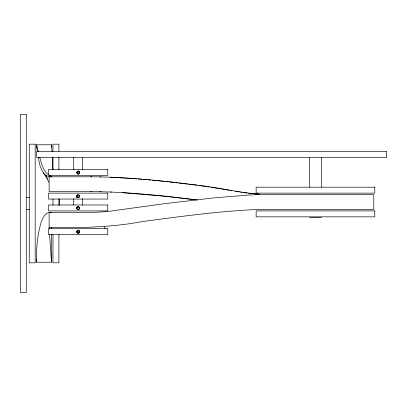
<?xml version="1.0" encoding="UTF-8"?>
<svg xmlns="http://www.w3.org/2000/svg" width="407" height="407" viewBox="0 0 407 407"><rect width="100%" height="100%" fill="white"/><g stroke="black" fill="none" stroke-linecap="round" stroke-linejoin="round"><path stroke-width="0.61" d="M76.709 196.393L76.714 196.088A1.48 1.48 0 0 1 78.653 194.867A1.48 1.48 0 0 1 79.482 196.998C77.528 199.766 75.127 194.5 78.47 194.816C81.736 195.823 77.371 199.771 76.709 196.393L76.898 197.456M76.714 207.946C77.64 204.462 81.792 209.112 78.185 209.62A1.48 1.48 0 0 1 76.714 207.946L76.903 206.761M76.714 172.359C76.842 170.681 79.528 170.681 79.66 172.359A1.48 1.48 0 0 1 78.378 174.013A1.48 1.48 0 0 1 76.72 172.741M50.041 212.576L51.491 212.398M36.661 147.736L36.661 144.775L51.491 144.775L52.05 151.577M76.653 172.359L79.721 172.359M91.86 176.806L49.12 176.806L49.12 191.636L91.86 191.636M76.653 196.088L79.721 196.088M26.282 197.568L29.416 197.568M76.653 207.946L79.721 207.946M26.282 209.432L29.416 209.432M49.12 212.398L93.936 212.398L106.98 211.589L164.672 203.668L214.347 197.827L249.16 195.014L259.091 194.602L373.784 194.602L373.784 209.432L259.091 209.432C219.922 210.974 181.029 216.427 142.211 221.606C111.487 227.34 80.296 228.205 49.12 227.228L49.125 212.398C44.628 213.207 42.852 218.183 41.285 221.84C37.408 234.88 36.111 248.657 36.661 262.225L51.491 262.225L51.491 234.396M309.534 217.44L321.398 217.44M76.653 231.675L79.721 231.675M77.035 232.27L79.34 232.27M90.741 176.806L100.997 176.892M90.741 191.636L100.997 191.722M38.248 157.458C39.627 164.866 41.733 177.167 51.491 176.806M50.763 176.791L51.46 176.806M99.878 176.892C132.819 177.594 165.634 181.11 198.295 185.266C218.813 187.637 238.975 192.664 259.595 194.154M99.878 191.722L111.299 192.043M110.185 177.213L131.39 178.459M110.185 192.043C139.459 193.172 168.615 196.306 197.665 200.02M132.626 178.541L136.956 178.856M122.12 192.653L166.305 196.383L195.289 199.873M251.643 193.605L259.101 194.205M138.197 178.963L141.926 179.278M143.172 179.38L146.902 179.696M148.143 179.797L150.626 180.006M152.508 180.194L163.797 181.303M165.054 181.425L167.567 181.7M168.829 181.853L174.496 182.534M175.758 182.687L177.645 182.916M178.907 183.069L187.729 184.132M188.985 184.279L197.176 185.266M242.969 192.496L247.303 193.086M248.54 193.254L250.397 193.503M198.982 185.526L206.217 186.569M207.417 186.742L209.229 187.001M211.035 187.261L219.551 188.614M220.767 188.807L222.593 189.097M235.307 191.239L239.418 191.921M240.588 192.114L241.763 192.313M223.199 189.194L229.289 190.227M230.504 190.43L231.72 190.639M51.903 176.348C43.839 173.993 41.692 164.362 39.733 157.255M43.254 172.868L47.375 178.815L45.818 175.407L48.657 182.168M36.661 144.775L38.441 151.842M76.765 196.703L76.974 197.878M36.661 147.146L37.286 151.618M51.491 262.225L49.557 234.493M49.227 229.055L49.125 227.228M52.335 157.021L52.874 169.633M321.398 157.529L321.398 187.169M309.534 157.529L309.534 187.169M104.792 226.806L104.792 228.709M82.636 157.529L82.636 169.561M82.636 198.697L82.636 205.031M73.738 157.529L73.738 169.561M73.738 198.697L73.738 205.031M59.503 199.308L59.503 205.036M58.908 151.323L58.908 144.18L52.976 144.18L52.976 151.323M58.908 157.148L58.908 169.75M58.908 198.616L58.908 205.418M58.908 234.381L58.908 262.82L52.976 262.82L52.976 234.381M52.976 157.54L52.976 169.566M52.976 198.886L52.976 205.398M51.491 144.775L51.491 147.736M51.491 227.228L51.491 228.358M36.661 259.264L36.661 262.225M76.73 172.258C79.187 178.561 81.385 167.348 76.73 172.258M76.73 207.85L77.137 209.183L78.185 209.62A1.48 1.48 0 0 0 79.66 207.946C79.538 206.334 76.964 206.242 76.73 207.85M76.73 231.578C79.182 237.892 81.39 226.663 76.73 231.578M79.482 232.59L78.185 233.348L76.892 232.59A1.48 1.48 -90 0 1 76.714 231.675A1.48 1.48 0 0 1 78.653 230.459A1.48 1.48 0 0 1 79.482 232.59M26.282 114.52L20.35 114.52L20.35 292.48L26.282 292.48L26.282 114.52M35.18 144.18L29.248 144.18L29.248 262.82L35.18 262.82L35.18 144.18M386.65 151.597L36.661 151.597L36.661 157.529L386.65 157.529L386.65 151.597M107.758 169.393L48.525 169.393L48.525 175.325L107.758 175.325L107.758 169.393M374.786 187.189L256.145 187.189L256.145 193.122L374.786 193.122L374.786 187.189M107.758 193.122L48.525 193.122L48.525 199.054L107.758 199.054L107.758 193.122M107.758 204.98L48.525 204.98L48.525 210.912L107.758 210.912L107.758 204.98M374.786 210.912L256.145 210.912L256.145 216.845L374.786 216.845L374.786 210.912M107.758 228.709L48.525 228.709L48.525 234.641L107.758 234.641L107.758 228.709"/></g></svg>
